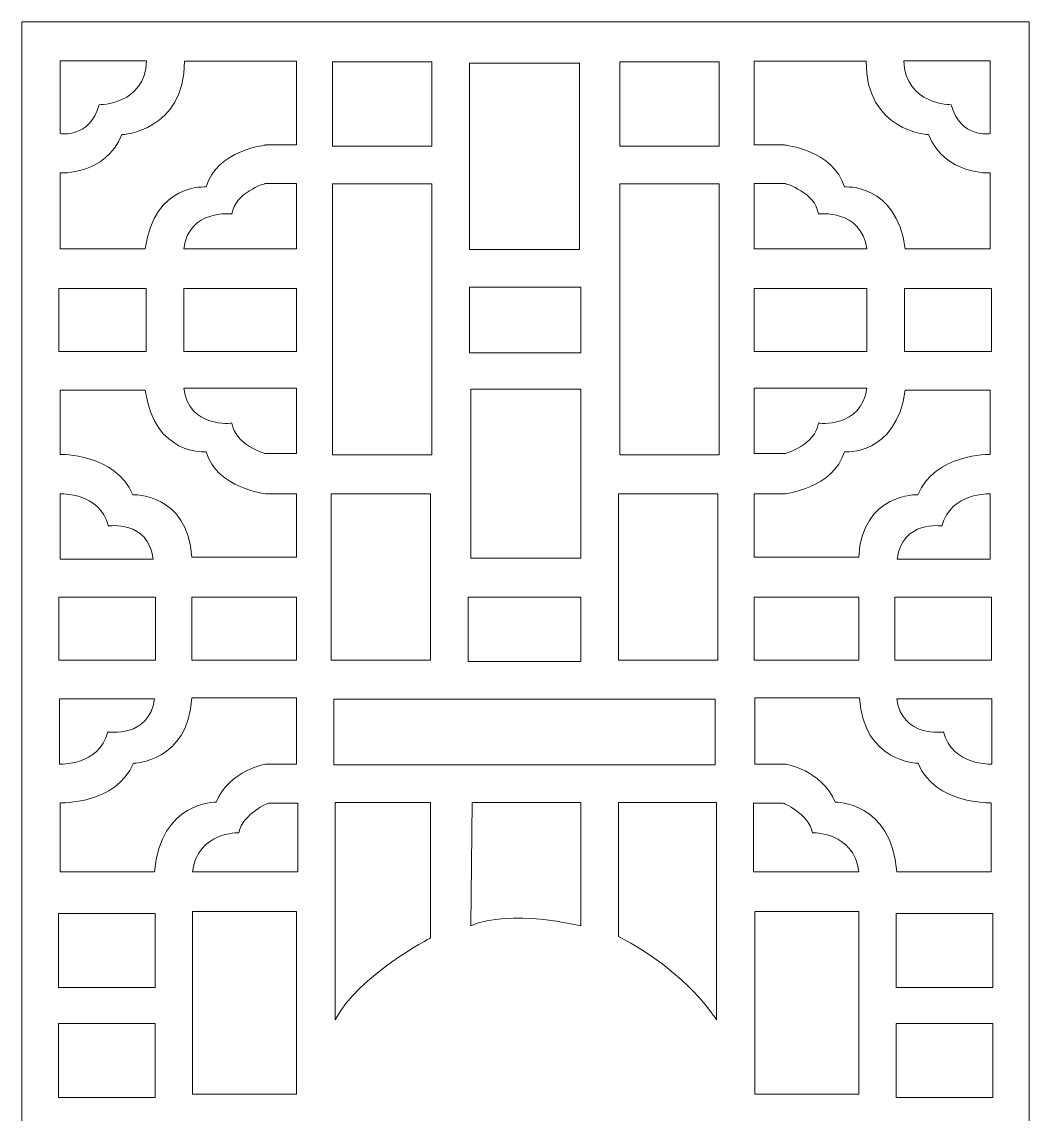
# Model space of a CAD drawing. Header units: centimetres. Extents: x -9.7 to 9.8, y -9.6 to 11.5.
# Drawn here: x 0.37 to 9.8, y 1.29 to 11.52 of the extents above; entities that cross this region are included whole.
import ezdxf

# ---------------------------------------------------------------- set-up
doc = ezdxf.new("R2010")
doc.units = ezdxf.units.CM
doc.header["$MEASUREMENT"] = 0
doc.layers.add('layer 1', color=7, linetype='Continuous')

msp = doc.modelspace()

# ---------------------------------------------------------------- linework, layer by layer
at = {"layer": 'layer 1', "color": 242, "lineweight": 9}
for points, knots in [([(0.36595, -9.60305), (0.36595, -9.60305), (0.36595, 11.51937), (0.36595, 11.51937), (0.36595, 11.51937), (0.36595, 11.51937), (9.7964, 11.51937), (9.7964, 11.51937), (9.7964, 11.51937), (9.7964, 11.51937), (9.7964, -9.60305), (9.7964, -9.60305), (9.7964, -9.60305), (9.7964, -9.60305), (0.36595, -9.60305), (0.36595, -9.60305)], [0, 0, 0, 0, 0.2, 0.2, 0.2, 0.2, 0.4, 0.4, 0.4, 0.4, 0.6, 0.6, 0.6, 0.6, 1, 1, 1, 1]), ([(1.5334, 11.15385), (1.5334, 11.15385), (0.7251, 11.15385), (0.7251, 11.15385), (0.7251, 11.15385), (0.7251, 11.15385), (0.7251, 10.4733), (0.7251, 10.4733), (0.7251, 10.4733), (0.7251, 10.4733), (1.0057, 10.42514), (1.08946, 10.74343), (1.08946, 10.74343), (1.08946, 10.74343), (1.52083, 10.74133), (1.5334, 11.15385)], [0, 0, 0, 0, 0.2, 0.2, 0.2, 0.2, 0.4, 0.4, 0.4, 0.4, 0.6, 0.6, 0.6, 0.6, 1, 1, 1, 1]), ([(1.88728, 11.14993), (1.88728, 11.14993), (2.93639, 11.14993), (2.93639, 11.14993), (2.93639, 11.14993), (2.93639, 11.14993), (2.93639, 10.36677), (2.93639, 10.36677), (2.93639, 10.36677), (2.93639, 10.36677), (2.65161, 10.36677), (2.65161, 10.36677), (2.65161, 10.36677), (2.65161, 10.36677), (2.19092, 10.31651), (2.09041, 9.97309), (2.09041, 9.97309), (2.09041, 9.97309), (1.60459, 10.01497), (1.52083, 9.39514), (1.52083, 9.39514), (1.52083, 9.39514), (0.7251, 9.39514), (0.7251, 9.39514), (0.7251, 9.39514), (0.7251, 9.39514), (0.7251, 10.10501), (0.7251, 10.10501), (0.7251, 10.10501), (0.7251, 10.10501), (1.14391, 10.07779), (1.30305, 10.4631), (1.30305, 10.4631), (1.30305, 10.4631), (1.89148, 10.49659), (1.88728, 11.14993)], [0, 0, 0, 0, 0.1, 0.1, 0.1, 0.1, 0.2, 0.2, 0.2, 0.2, 0.3, 0.3, 0.3, 0.3, 0.4, 0.4, 0.4, 0.4, 0.5, 0.5, 0.5, 0.5, 0.6, 0.6, 0.6, 0.6, 0.7, 0.7, 0.7, 0.7, 0.8, 0.8, 0.8, 0.8, 1, 1, 1, 1]), ([(8.26986, 11.14993), (8.26986, 11.14993), (7.22076, 11.14993), (7.22076, 11.14993), (7.22076, 11.14993), (7.22076, 11.14993), (7.22076, 10.36677), (7.22076, 10.36677), (7.22076, 10.36677), (7.22076, 10.36677), (7.50555, 10.36677), (7.50555, 10.36677), (7.50555, 10.36677), (7.50555, 10.36677), (7.96623, 10.31651), (8.06674, 9.97309), (8.06674, 9.97309), (8.06674, 9.97309), (8.55255, 10.01497), (8.63632, 9.39514), (8.63632, 9.39514), (8.63632, 9.39514), (9.43205, 9.39514), (9.43205, 9.39514), (9.43205, 9.39514), (9.43205, 9.39514), (9.43205, 10.10501), (9.43205, 10.10501), (9.43205, 10.10501), (9.43205, 10.10501), (9.01324, 10.07779), (8.8541, 10.4631), (8.8541, 10.4631), (8.8541, 10.4631), (8.26568, 10.49659), (8.26986, 11.14993)], [0, 0, 0, 0, 0.1, 0.1, 0.1, 0.1, 0.2, 0.2, 0.2, 0.2, 0.3, 0.3, 0.3, 0.3, 0.4, 0.4, 0.4, 0.4, 0.5, 0.5, 0.5, 0.5, 0.6, 0.6, 0.6, 0.6, 0.7, 0.7, 0.7, 0.7, 0.8, 0.8, 0.8, 0.8, 1, 1, 1, 1]), ([(8.62375, 11.15385), (8.62375, 11.15385), (9.43205, 11.15385), (9.43205, 11.15385), (9.43205, 11.15385), (9.43205, 11.15385), (9.43205, 10.4733), (9.43205, 10.4733), (9.43205, 10.4733), (9.43205, 10.4733), (9.15145, 10.42514), (9.06769, 10.74343), (9.06769, 10.74343), (9.06769, 10.74343), (8.63632, 10.74133), (8.62375, 11.15385)], [0, 0, 0, 0, 0.2, 0.2, 0.2, 0.2, 0.4, 0.4, 0.4, 0.4, 0.6, 0.6, 0.6, 0.6, 1, 1, 1, 1]), ([(3.27562, 10.3542), (3.27562, 10.3542), (3.27562, 11.14574), (3.27562, 11.14574), (3.27562, 11.14574), (3.27562, 11.14574), (4.20537, 11.14574), (4.20537, 11.14574), (4.20537, 11.14574), (4.20537, 11.14574), (4.20537, 10.3542), (4.20537, 10.3542), (4.20537, 10.3542), (4.20537, 10.3542), (3.27562, 10.3542), (3.27562, 10.3542)], [0, 0, 0, 0, 0.2, 0.2, 0.2, 0.2, 0.4, 0.4, 0.4, 0.4, 0.6, 0.6, 0.6, 0.6, 1, 1, 1, 1]), ([(4.55717, 9.38676), (4.55717, 9.38676), (4.55717, 11.13318), (4.55717, 11.13318), (4.55717, 11.13318), (4.55717, 11.13318), (5.58742, 11.13318), (5.58742, 11.13318), (5.58742, 11.13318), (5.58742, 11.13318), (5.58742, 9.38676), (5.58742, 9.38676), (5.58742, 9.38676), (5.58742, 9.38676), (4.55717, 9.38676), (4.55717, 9.38676)], [0, 0, 0, 0, 0.2, 0.2, 0.2, 0.2, 0.4, 0.4, 0.4, 0.4, 0.6, 0.6, 0.6, 0.6, 1, 1, 1, 1]), ([(5.96434, 10.3542), (5.96434, 10.3542), (5.96434, 11.14574), (5.96434, 11.14574), (5.96434, 11.14574), (5.96434, 11.14574), (6.89409, 11.14574), (6.89409, 11.14574), (6.89409, 11.14574), (6.89409, 11.14574), (6.89409, 10.3542), (6.89409, 10.3542), (6.89409, 10.3542), (6.89409, 10.3542), (5.96434, 10.3542), (5.96434, 10.3542)], [0, 0, 0, 0, 0.2, 0.2, 0.2, 0.2, 0.4, 0.4, 0.4, 0.4, 0.6, 0.6, 0.6, 0.6, 1, 1, 1, 1]), ([(2.93639, 10.00476), (2.93639, 10.00476), (2.64323, 10.00476), (2.64323, 10.00476), (2.64323, 10.00476), (2.64323, 10.00476), (2.35844, 9.921), (2.33331, 9.71998), (2.33331, 9.71998), (2.33331, 9.71998), (1.93126, 9.77023), (1.881, 9.3933), (1.881, 9.3933), (1.881, 9.3933), (2.93639, 9.3933), (2.93639, 9.3933), (2.93639, 9.3933), (2.93639, 9.3933), (2.93639, 10.00476), (2.93639, 10.00476)], [0, 0, 0, 0, 0.16666667, 0.16666667, 0.16666667, 0.16666667, 0.33333333, 0.33333333, 0.33333333, 0.33333333, 0.5, 0.5, 0.5, 0.5, 0.66666667, 0.66666667, 0.66666667, 0.66666667, 1, 1, 1, 1]), ([(3.27562, 7.46445), (3.27562, 7.46445), (3.27562, 10.0024), (3.27562, 10.0024), (3.27562, 10.0024), (3.27562, 10.0024), (4.20537, 10.0024), (4.20537, 10.0024), (4.20537, 10.0024), (4.20537, 10.0024), (4.20537, 7.46445), (4.20537, 7.46445), (4.20537, 7.46445), (4.20537, 7.46445), (3.27562, 7.46445), (3.27562, 7.46445)], [0, 0, 0, 0, 0.2, 0.2, 0.2, 0.2, 0.4, 0.4, 0.4, 0.4, 0.6, 0.6, 0.6, 0.6, 1, 1, 1, 1]), ([(5.96434, 7.46445), (5.96434, 7.46445), (5.96434, 10.0024), (5.96434, 10.0024), (5.96434, 10.0024), (5.96434, 10.0024), (6.89409, 10.0024), (6.89409, 10.0024), (6.89409, 10.0024), (6.89409, 10.0024), (6.89409, 7.46445), (6.89409, 7.46445), (6.89409, 7.46445), (6.89409, 7.46445), (5.96434, 7.46445), (5.96434, 7.46445)], [0, 0, 0, 0, 0.2, 0.2, 0.2, 0.2, 0.4, 0.4, 0.4, 0.4, 0.6, 0.6, 0.6, 0.6, 1, 1, 1, 1]), ([(7.22076, 10.00476), (7.22076, 10.00476), (7.51392, 10.00476), (7.51392, 10.00476), (7.51392, 10.00476), (7.51392, 10.00476), (7.79871, 9.921), (7.82384, 9.71998), (7.82384, 9.71998), (7.82384, 9.71998), (8.22588, 9.77023), (8.27615, 9.3933), (8.27615, 9.3933), (8.27615, 9.3933), (7.22076, 9.3933), (7.22076, 9.3933), (7.22076, 9.3933), (7.22076, 9.3933), (7.22076, 10.00476), (7.22076, 10.00476)], [0, 0, 0, 0, 0.16666667, 0.16666667, 0.16666667, 0.16666667, 0.33333333, 0.33333333, 0.33333333, 0.33333333, 0.5, 0.5, 0.5, 0.5, 0.66666667, 0.66666667, 0.66666667, 0.66666667, 1, 1, 1, 1]), ([(0.71254, 8.43188), (0.71254, 8.43188), (0.71254, 9.0224), (0.71254, 9.0224), (0.71254, 9.0224), (0.71254, 9.0224), (1.52921, 9.0224), (1.52921, 9.0224), (1.52921, 9.0224), (1.52921, 9.0224), (1.52921, 8.43188), (1.52921, 8.43188), (1.52921, 8.43188), (1.52921, 8.43188), (0.71254, 8.43188), (0.71254, 8.43188)], [0, 0, 0, 0, 0.2, 0.2, 0.2, 0.2, 0.4, 0.4, 0.4, 0.4, 0.6, 0.6, 0.6, 0.6, 1, 1, 1, 1]), ([(1.881, 8.43188), (1.881, 8.43188), (1.881, 9.0224), (1.881, 9.0224), (1.881, 9.0224), (1.881, 9.0224), (2.93639, 9.0224), (2.93639, 9.0224), (2.93639, 9.0224), (2.93639, 9.0224), (2.93639, 8.43188), (2.93639, 8.43188), (2.93639, 8.43188), (2.93639, 8.43188), (1.881, 8.43188), (1.881, 8.43188)], [0, 0, 0, 0, 0.2, 0.2, 0.2, 0.2, 0.4, 0.4, 0.4, 0.4, 0.6, 0.6, 0.6, 0.6, 1, 1, 1, 1]), ([(4.55717, 8.41932), (4.55717, 8.41932), (4.55717, 9.03497), (4.55717, 9.03497), (4.55717, 9.03497), (4.55717, 9.03497), (5.59999, 9.03497), (5.59999, 9.03497), (5.59999, 9.03497), (5.59999, 9.03497), (5.59999, 8.41932), (5.59999, 8.41932), (5.59999, 8.41932), (5.59999, 8.41932), (4.55717, 8.41932), (4.55717, 8.41932)], [0, 0, 0, 0, 0.2, 0.2, 0.2, 0.2, 0.4, 0.4, 0.4, 0.4, 0.6, 0.6, 0.6, 0.6, 1, 1, 1, 1]), ([(8.27615, 8.43188), (8.27615, 8.43188), (8.27615, 9.0224), (8.27615, 9.0224), (8.27615, 9.0224), (8.27615, 9.0224), (7.22076, 9.0224), (7.22076, 9.0224), (7.22076, 9.0224), (7.22076, 9.0224), (7.22076, 8.43188), (7.22076, 8.43188), (7.22076, 8.43188), (7.22076, 8.43188), (8.27615, 8.43188), (8.27615, 8.43188)], [0, 0, 0, 0, 0.2, 0.2, 0.2, 0.2, 0.4, 0.4, 0.4, 0.4, 0.6, 0.6, 0.6, 0.6, 1, 1, 1, 1]), ([(9.44461, 8.43188), (9.44461, 8.43188), (9.44461, 9.0224), (9.44461, 9.0224), (9.44461, 9.0224), (9.44461, 9.0224), (8.62794, 9.0224), (8.62794, 9.0224), (8.62794, 9.0224), (8.62794, 9.0224), (8.62794, 8.43188), (8.62794, 8.43188), (8.62794, 8.43188), (8.62794, 8.43188), (9.44461, 8.43188), (9.44461, 8.43188)], [0, 0, 0, 0, 0.2, 0.2, 0.2, 0.2, 0.4, 0.4, 0.4, 0.4, 0.6, 0.6, 0.6, 0.6, 1, 1, 1, 1]), ([(2.93639, 7.47701), (2.93639, 7.47701), (2.64323, 7.47701), (2.64323, 7.47701), (2.64323, 7.47701), (2.64323, 7.47701), (2.35844, 7.56077), (2.33331, 7.7618), (2.33331, 7.7618), (2.33331, 7.7618), (1.93126, 7.71154), (1.881, 8.08847), (1.881, 8.08847), (1.881, 8.08847), (2.93639, 8.08847), (2.93639, 8.08847), (2.93639, 8.08847), (2.93639, 8.08847), (2.93639, 7.47701), (2.93639, 7.47701)], [0, 0, 0, 0, 0.16666667, 0.16666667, 0.16666667, 0.16666667, 0.33333333, 0.33333333, 0.33333333, 0.33333333, 0.5, 0.5, 0.5, 0.5, 0.66666667, 0.66666667, 0.66666667, 0.66666667, 1, 1, 1, 1]), ([(7.22076, 7.47701), (7.22076, 7.47701), (7.51392, 7.47701), (7.51392, 7.47701), (7.51392, 7.47701), (7.51392, 7.47701), (7.79871, 7.56077), (7.82384, 7.7618), (7.82384, 7.7618), (7.82384, 7.7618), (8.22588, 7.71154), (8.27615, 8.08847), (8.27615, 8.08847), (8.27615, 8.08847), (7.22076, 8.08847), (7.22076, 8.08847), (7.22076, 8.08847), (7.22076, 8.08847), (7.22076, 7.47701), (7.22076, 7.47701)], [0, 0, 0, 0, 0.16666667, 0.16666667, 0.16666667, 0.16666667, 0.33333333, 0.33333333, 0.33333333, 0.33333333, 0.5, 0.5, 0.5, 0.5, 0.66666667, 0.66666667, 0.66666667, 0.66666667, 1, 1, 1, 1]), ([(1.95639, 6.50539), (1.95639, 6.50539), (2.93639, 6.50539), (2.93639, 6.50539), (2.93639, 6.50539), (2.93639, 6.50539), (2.93639, 7.10009), (2.93639, 7.10009), (2.93639, 7.10009), (2.93639, 7.10009), (2.65161, 7.10009), (2.65161, 7.10009), (2.65161, 7.10009), (2.65161, 7.10009), (2.19092, 7.15034), (2.09041, 7.49377), (2.09041, 7.49377), (2.09041, 7.49377), (1.60459, 7.45188), (1.52083, 8.07172), (1.52083, 8.07172), (1.52083, 8.07172), (0.7251, 8.07172), (0.7251, 8.07172), (0.7251, 8.07172), (0.7251, 8.07172), (0.7251, 7.46864), (0.7251, 7.46864), (0.7251, 7.46864), (0.7251, 7.46864), (1.24442, 7.47701), (1.40357, 7.09171), (1.40357, 7.09171), (1.40357, 7.09171), (1.92288, 7.10846), (1.95639, 6.50539)], [0, 0, 0, 0, 0.1, 0.1, 0.1, 0.1, 0.2, 0.2, 0.2, 0.2, 0.3, 0.3, 0.3, 0.3, 0.4, 0.4, 0.4, 0.4, 0.5, 0.5, 0.5, 0.5, 0.6, 0.6, 0.6, 0.6, 0.7, 0.7, 0.7, 0.7, 0.8, 0.8, 0.8, 0.8, 1, 1, 1, 1]), ([(4.56973, 6.497), (4.56973, 6.497), (4.56973, 8.08009), (4.56973, 8.08009), (4.56973, 8.08009), (4.56973, 8.08009), (5.59999, 8.08009), (5.59999, 8.08009), (5.59999, 8.08009), (5.59999, 8.08009), (5.59999, 6.497), (5.59999, 6.497), (5.59999, 6.497), (5.59999, 6.497), (4.56973, 6.497), (4.56973, 6.497)], [0, 0, 0, 0, 0.2, 0.2, 0.2, 0.2, 0.4, 0.4, 0.4, 0.4, 0.6, 0.6, 0.6, 0.6, 1, 1, 1, 1]), ([(8.20076, 6.50539), (8.20076, 6.50539), (7.22076, 6.50539), (7.22076, 6.50539), (7.22076, 6.50539), (7.22076, 6.50539), (7.22076, 7.10009), (7.22076, 7.10009), (7.22076, 7.10009), (7.22076, 7.10009), (7.50555, 7.10009), (7.50555, 7.10009), (7.50555, 7.10009), (7.50555, 7.10009), (7.96623, 7.15034), (8.06674, 7.49377), (8.06674, 7.49377), (8.06674, 7.49377), (8.55255, 7.45188), (8.63632, 8.07172), (8.63632, 8.07172), (8.63632, 8.07172), (9.43205, 8.07172), (9.43205, 8.07172), (9.43205, 8.07172), (9.43205, 8.07172), (9.43205, 7.46864), (9.43205, 7.46864), (9.43205, 7.46864), (9.43205, 7.46864), (8.91273, 7.47701), (8.75359, 7.09171), (8.75359, 7.09171), (8.75359, 7.09171), (8.23427, 7.10846), (8.20076, 6.50539)], [0, 0, 0, 0, 0.1, 0.1, 0.1, 0.1, 0.2, 0.2, 0.2, 0.2, 0.3, 0.3, 0.3, 0.3, 0.4, 0.4, 0.4, 0.4, 0.5, 0.5, 0.5, 0.5, 0.6, 0.6, 0.6, 0.6, 0.7, 0.7, 0.7, 0.7, 0.8, 0.8, 0.8, 0.8, 1, 1, 1, 1]), ([(1.59622, 6.48863), (1.59622, 6.48863), (0.7251, 6.48863), (0.7251, 6.48863), (0.7251, 6.48863), (0.7251, 6.48863), (0.7251, 7.10009), (0.7251, 7.10009), (0.7251, 7.10009), (0.7251, 7.10009), (1.09365, 7.11684), (1.17741, 6.79855), (1.17741, 6.79855), (1.17741, 6.79855), (1.54596, 6.85718), (1.59622, 6.48863)], [0, 0, 0, 0, 0.2, 0.2, 0.2, 0.2, 0.4, 0.4, 0.4, 0.4, 0.6, 0.6, 0.6, 0.6, 1, 1, 1, 1]), ([(3.26306, 5.54213), (3.26306, 5.54213), (3.26306, 7.10009), (3.26306, 7.10009), (3.26306, 7.10009), (3.26306, 7.10009), (4.19281, 7.10009), (4.19281, 7.10009), (4.19281, 7.10009), (4.19281, 7.10009), (4.19281, 5.54213), (4.19281, 5.54213), (4.19281, 5.54213), (4.19281, 5.54213), (3.26306, 5.54213), (3.26306, 5.54213)], [0, 0, 0, 0, 0.2, 0.2, 0.2, 0.2, 0.4, 0.4, 0.4, 0.4, 0.6, 0.6, 0.6, 0.6, 1, 1, 1, 1]), ([(5.95178, 5.54213), (5.95178, 5.54213), (5.95178, 7.10009), (5.95178, 7.10009), (5.95178, 7.10009), (5.95178, 7.10009), (6.88152, 7.10009), (6.88152, 7.10009), (6.88152, 7.10009), (6.88152, 7.10009), (6.88152, 5.54213), (6.88152, 5.54213), (6.88152, 5.54213), (6.88152, 5.54213), (5.95178, 5.54213), (5.95178, 5.54213)], [0, 0, 0, 0, 0.2, 0.2, 0.2, 0.2, 0.4, 0.4, 0.4, 0.4, 0.6, 0.6, 0.6, 0.6, 1, 1, 1, 1]), ([(8.56094, 6.48863), (8.56094, 6.48863), (9.43205, 6.48863), (9.43205, 6.48863), (9.43205, 6.48863), (9.43205, 6.48863), (9.43205, 7.10009), (9.43205, 7.10009), (9.43205, 7.10009), (9.43205, 7.10009), (9.0635, 7.11684), (8.97974, 6.79855), (8.97974, 6.79855), (8.97974, 6.79855), (8.61119, 6.85718), (8.56094, 6.48863)], [0, 0, 0, 0, 0.2, 0.2, 0.2, 0.2, 0.4, 0.4, 0.4, 0.4, 0.6, 0.6, 0.6, 0.6, 1, 1, 1, 1]), ([(0.71254, 5.54213), (0.71254, 5.54213), (0.71254, 6.13265), (0.71254, 6.13265), (0.71254, 6.13265), (0.71254, 6.13265), (1.61716, 6.13265), (1.61716, 6.13265), (1.61716, 6.13265), (1.61716, 6.13265), (1.61716, 5.54213), (1.61716, 5.54213), (1.61716, 5.54213), (1.61716, 5.54213), (0.71254, 5.54213), (0.71254, 5.54213)], [0, 0, 0, 0, 0.2, 0.2, 0.2, 0.2, 0.4, 0.4, 0.4, 0.4, 0.6, 0.6, 0.6, 0.6, 1, 1, 1, 1]), ([(1.95639, 5.54213), (1.95639, 5.54213), (1.95639, 6.13265), (1.95639, 6.13265), (1.95639, 6.13265), (1.95639, 6.13265), (2.93639, 6.13265), (2.93639, 6.13265), (2.93639, 6.13265), (2.93639, 6.13265), (2.93639, 5.54213), (2.93639, 5.54213), (2.93639, 5.54213), (2.93639, 5.54213), (1.95639, 5.54213), (1.95639, 5.54213)], [0, 0, 0, 0, 0.2, 0.2, 0.2, 0.2, 0.4, 0.4, 0.4, 0.4, 0.6, 0.6, 0.6, 0.6, 1, 1, 1, 1]), ([(4.5446, 5.52957), (4.5446, 5.52957), (4.5446, 6.13265), (4.5446, 6.13265), (4.5446, 6.13265), (4.5446, 6.13265), (5.59999, 6.13265), (5.59999, 6.13265), (5.59999, 6.13265), (5.59999, 6.13265), (5.59999, 5.52957), (5.59999, 5.52957), (5.59999, 5.52957), (5.59999, 5.52957), (4.5446, 5.52957), (4.5446, 5.52957)], [0, 0, 0, 0, 0.2, 0.2, 0.2, 0.2, 0.4, 0.4, 0.4, 0.4, 0.6, 0.6, 0.6, 0.6, 1, 1, 1, 1]), ([(8.20076, 5.54213), (8.20076, 5.54213), (8.20076, 6.13265), (8.20076, 6.13265), (8.20076, 6.13265), (8.20076, 6.13265), (7.22076, 6.13265), (7.22076, 6.13265), (7.22076, 6.13265), (7.22076, 6.13265), (7.22076, 5.54213), (7.22076, 5.54213), (7.22076, 5.54213), (7.22076, 5.54213), (8.20076, 5.54213), (8.20076, 5.54213)], [0, 0, 0, 0, 0.2, 0.2, 0.2, 0.2, 0.4, 0.4, 0.4, 0.4, 0.6, 0.6, 0.6, 0.6, 1, 1, 1, 1]), ([(9.44461, 5.54213), (9.44461, 5.54213), (9.44461, 6.13265), (9.44461, 6.13265), (9.44461, 6.13265), (9.44461, 6.13265), (8.53999, 6.13265), (8.53999, 6.13265), (8.53999, 6.13265), (8.53999, 6.13265), (8.53999, 5.54213), (8.53999, 5.54213), (8.53999, 5.54213), (8.53999, 5.54213), (9.44461, 5.54213), (9.44461, 5.54213)], [0, 0, 0, 0, 0.2, 0.2, 0.2, 0.2, 0.4, 0.4, 0.4, 0.4, 0.6, 0.6, 0.6, 0.6, 1, 1, 1, 1]), ([(1.60878, 5.17986), (1.60878, 5.17986), (0.71882, 5.17986), (0.71882, 5.17986), (0.71882, 5.17986), (0.71882, 5.17986), (0.71882, 4.56841), (0.71882, 4.56841), (0.71882, 4.56841), (0.71882, 4.56841), (1.08737, 4.55165), (1.17113, 4.86995), (1.17113, 4.86995), (1.17113, 4.86995), (1.55852, 4.81131), (1.60878, 5.17986)], [0, 0, 0, 0, 0.2, 0.2, 0.2, 0.2, 0.4, 0.4, 0.4, 0.4, 0.6, 0.6, 0.6, 0.6, 1, 1, 1, 1]), ([(1.95639, 5.18824), (1.95639, 5.18824), (2.93639, 5.18824), (2.93639, 5.18824), (2.93639, 5.18824), (2.93639, 5.18824), (2.93639, 4.56841), (2.93639, 4.56841), (2.93639, 4.56841), (2.93639, 4.56841), (2.65161, 4.56841), (2.65161, 4.56841), (2.65161, 4.56841), (2.65161, 4.56841), (2.31656, 4.51815), (2.18464, 4.21242), (2.18464, 4.21242), (2.18464, 4.21242), (1.66113, 4.22289), (1.60878, 3.55909), (1.60878, 3.55909), (1.60878, 3.55909), (0.7251, 3.55909), (0.7251, 3.55909), (0.7251, 3.55909), (0.7251, 3.55909), (0.7251, 4.20615), (0.7251, 4.20615), (0.7251, 4.20615), (0.7251, 4.20615), (1.2507, 4.19149), (1.40985, 4.57678), (1.40985, 4.57678), (1.40985, 4.57678), (1.92288, 4.58516), (1.95639, 5.18824)], [0, 0, 0, 0, 0.1, 0.1, 0.1, 0.1, 0.2, 0.2, 0.2, 0.2, 0.3, 0.3, 0.3, 0.3, 0.4, 0.4, 0.4, 0.4, 0.5, 0.5, 0.5, 0.5, 0.6, 0.6, 0.6, 0.6, 0.7, 0.7, 0.7, 0.7, 0.8, 0.8, 0.8, 0.8, 1, 1, 1, 1]), ([(3.28819, 5.17777), (3.28819, 5.17777), (3.28819, 4.56212), (3.28819, 4.56212), (3.28819, 4.56212), (3.28819, 4.56212), (6.8564, 4.56212), (6.8564, 4.56212), (6.8564, 4.56212), (6.8564, 4.56212), (6.8564, 5.17777), (6.8564, 5.17777), (6.8564, 5.17777), (6.8564, 5.17777), (3.28819, 5.17777), (3.28819, 5.17777)], [0, 0, 0, 0, 0.2, 0.2, 0.2, 0.2, 0.4, 0.4, 0.4, 0.4, 0.6, 0.6, 0.6, 0.6, 1, 1, 1, 1]), ([(8.2094, 5.18824), (8.2094, 5.18824), (7.2294, 5.18824), (7.2294, 5.18824), (7.2294, 5.18824), (7.2294, 5.18824), (7.2294, 4.56841), (7.2294, 4.56841), (7.2294, 4.56841), (7.2294, 4.56841), (7.51418, 4.56841), (7.51418, 4.56841), (7.51418, 4.56841), (7.51418, 4.56841), (7.84923, 4.51815), (7.98115, 4.21242), (7.98115, 4.21242), (7.98115, 4.21242), (8.50466, 4.22289), (8.55701, 3.55909), (8.55701, 3.55909), (8.55701, 3.55909), (9.44069, 3.55909), (9.44069, 3.55909), (9.44069, 3.55909), (9.44069, 3.55909), (9.44069, 4.20615), (9.44069, 4.20615), (9.44069, 4.20615), (9.44069, 4.20615), (8.91508, 4.19149), (8.75594, 4.57678), (8.75594, 4.57678), (8.75594, 4.57678), (8.2429, 4.58516), (8.2094, 5.18824)], [0, 0, 0, 0, 0.1, 0.1, 0.1, 0.1, 0.2, 0.2, 0.2, 0.2, 0.3, 0.3, 0.3, 0.3, 0.4, 0.4, 0.4, 0.4, 0.5, 0.5, 0.5, 0.5, 0.6, 0.6, 0.6, 0.6, 0.7, 0.7, 0.7, 0.7, 0.8, 0.8, 0.8, 0.8, 1, 1, 1, 1]), ([(8.55701, 5.17986), (8.55701, 5.17986), (9.44697, 5.17986), (9.44697, 5.17986), (9.44697, 5.17986), (9.44697, 5.17986), (9.44697, 4.56841), (9.44697, 4.56841), (9.44697, 4.56841), (9.44697, 4.56841), (9.07842, 4.55165), (8.99466, 4.86995), (8.99466, 4.86995), (8.99466, 4.86995), (8.60726, 4.81131), (8.55701, 5.17986)], [0, 0, 0, 0, 0.2, 0.2, 0.2, 0.2, 0.4, 0.4, 0.4, 0.4, 0.6, 0.6, 0.6, 0.6, 1, 1, 1, 1]), ([(2.94895, 4.20405), (2.94895, 4.20405), (2.67464, 4.20405), (2.67464, 4.20405), (2.67464, 4.20405), (2.67464, 4.20405), (2.44011, 4.11401), (2.39613, 3.92554), (2.39613, 3.92554), (2.39613, 3.92554), (2.01292, 3.93811), (1.96267, 3.56118), (1.96267, 3.56118), (1.96267, 3.56118), (2.94895, 3.56118), (2.94895, 3.56118), (2.94895, 3.56118), (2.94895, 3.56118), (2.94895, 4.20405), (2.94895, 4.20405)], [0, 0, 0, 0, 0.16666667, 0.16666667, 0.16666667, 0.16666667, 0.33333333, 0.33333333, 0.33333333, 0.33333333, 0.5, 0.5, 0.5, 0.5, 0.66666667, 0.66666667, 0.66666667, 0.66666667, 1, 1, 1, 1]), ([(3.30075, 4.21033), (3.30075, 4.21033), (4.19281, 4.21033), (4.19281, 4.21033), (4.19281, 4.21033), (4.19281, 4.21033), (4.19281, 2.94135), (4.19281, 2.94135), (4.19281, 2.94135), (4.19281, 2.94135), (3.51434, 2.58956), (3.30075, 2.17494), (3.30075, 2.17494), (3.30075, 2.17494), (3.30075, 4.21033), (3.30075, 4.21033)], [0, 0, 0, 0, 0.2, 0.2, 0.2, 0.2, 0.4, 0.4, 0.4, 0.4, 0.6, 0.6, 0.6, 0.6, 1, 1, 1, 1]), ([(4.5823, 4.21033), (4.5823, 4.21033), (5.59999, 4.21033), (5.59999, 4.21033), (5.59999, 4.21033), (5.59999, 4.21033), (5.59999, 3.05443), (5.59999, 3.05443), (5.59999, 3.05443), (5.59999, 3.05443), (4.93409, 3.21776), (4.56973, 3.05443), (4.56973, 3.05443), (4.56973, 3.05443), (4.5823, 4.21033), (4.5823, 4.21033)], [0, 0, 0, 0, 0.2, 0.2, 0.2, 0.2, 0.4, 0.4, 0.4, 0.4, 0.6, 0.6, 0.6, 0.6, 1, 1, 1, 1]), ([(5.95178, 4.21033), (5.95178, 4.21033), (6.86896, 4.21033), (6.86896, 4.21033), (6.86896, 4.21033), (6.86896, 4.21033), (6.86896, 2.17494), (6.86896, 2.17494), (6.86896, 2.17494), (6.86896, 2.17494), (6.59255, 2.62725), (5.95178, 2.95392), (5.95178, 2.95392), (5.95178, 2.95392), (5.95178, 4.21033), (5.95178, 4.21033)], [0, 0, 0, 0, 0.2, 0.2, 0.2, 0.2, 0.4, 0.4, 0.4, 0.4, 0.6, 0.6, 0.6, 0.6, 1, 1, 1, 1]), ([(7.21683, 4.20405), (7.21683, 4.20405), (7.49115, 4.20405), (7.49115, 4.20405), (7.49115, 4.20405), (7.49115, 4.20405), (7.72568, 4.11401), (7.76965, 3.92554), (7.76965, 3.92554), (7.76965, 3.92554), (8.15286, 3.93811), (8.20312, 3.56118), (8.20312, 3.56118), (8.20312, 3.56118), (7.21683, 3.56118), (7.21683, 3.56118), (7.21683, 3.56118), (7.21683, 3.56118), (7.21683, 4.20405), (7.21683, 4.20405)], [0, 0, 0, 0, 0.16666667, 0.16666667, 0.16666667, 0.16666667, 0.33333333, 0.33333333, 0.33333333, 0.33333333, 0.5, 0.5, 0.5, 0.5, 0.66666667, 0.66666667, 0.66666667, 0.66666667, 1, 1, 1, 1]), ([(0.70835, 2.47648), (0.70835, 2.47648), (0.70835, 3.17169), (0.70835, 3.17169), (0.70835, 3.17169), (0.70835, 3.17169), (1.61297, 3.17169), (1.61297, 3.17169), (1.61297, 3.17169), (1.61297, 3.17169), (1.61297, 2.47648), (1.61297, 2.47648), (1.61297, 2.47648), (1.61297, 2.47648), (0.70835, 2.47648), (0.70835, 2.47648)], [0, 0, 0, 0, 0.2, 0.2, 0.2, 0.2, 0.4, 0.4, 0.4, 0.4, 0.6, 0.6, 0.6, 0.6, 1, 1, 1, 1]), ([(1.96476, 1.47972), (1.96476, 1.47972), (1.96476, 3.18845), (1.96476, 3.18845), (1.96476, 3.18845), (1.96476, 3.18845), (2.93639, 3.18845), (2.93639, 3.18845), (2.93639, 3.18845), (2.93639, 3.18845), (2.93639, 1.47972), (2.93639, 1.47972), (2.93639, 1.47972), (2.93639, 1.47972), (1.96476, 1.47972), (1.96476, 1.47972)], [0, 0, 0, 0, 0.2, 0.2, 0.2, 0.2, 0.4, 0.4, 0.4, 0.4, 0.6, 0.6, 0.6, 0.6, 1, 1, 1, 1]), ([(8.20103, 1.47972), (8.20103, 1.47972), (8.20103, 3.18845), (8.20103, 3.18845), (8.20103, 3.18845), (8.20103, 3.18845), (7.2294, 3.18845), (7.2294, 3.18845), (7.2294, 3.18845), (7.2294, 3.18845), (7.2294, 1.47972), (7.2294, 1.47972), (7.2294, 1.47972), (7.2294, 1.47972), (8.20103, 1.47972), (8.20103, 1.47972)], [0, 0, 0, 0, 0.2, 0.2, 0.2, 0.2, 0.4, 0.4, 0.4, 0.4, 0.6, 0.6, 0.6, 0.6, 1, 1, 1, 1]), ([(9.45744, 2.47648), (9.45744, 2.47648), (9.45744, 3.17169), (9.45744, 3.17169), (9.45744, 3.17169), (9.45744, 3.17169), (8.55282, 3.17169), (8.55282, 3.17169), (8.55282, 3.17169), (8.55282, 3.17169), (8.55282, 2.47648), (8.55282, 2.47648), (8.55282, 2.47648), (8.55282, 2.47648), (9.45744, 2.47648), (9.45744, 2.47648)], [0, 0, 0, 0, 0.2, 0.2, 0.2, 0.2, 0.4, 0.4, 0.4, 0.4, 0.6, 0.6, 0.6, 0.6, 1, 1, 1, 1]), ([(0.70835, 1.44622), (0.70835, 1.44622), (0.70835, 2.14143), (0.70835, 2.14143), (0.70835, 2.14143), (0.70835, 2.14143), (1.61297, 2.14143), (1.61297, 2.14143), (1.61297, 2.14143), (1.61297, 2.14143), (1.61297, 1.44622), (1.61297, 1.44622), (1.61297, 1.44622), (1.61297, 1.44622), (0.70835, 1.44622), (0.70835, 1.44622)], [0, 0, 0, 0, 0.2, 0.2, 0.2, 0.2, 0.4, 0.4, 0.4, 0.4, 0.6, 0.6, 0.6, 0.6, 1, 1, 1, 1]), ([(9.45744, 1.44622), (9.45744, 1.44622), (9.45744, 2.14143), (9.45744, 2.14143), (9.45744, 2.14143), (9.45744, 2.14143), (8.55282, 2.14143), (8.55282, 2.14143), (8.55282, 2.14143), (8.55282, 2.14143), (8.55282, 1.44622), (8.55282, 1.44622), (8.55282, 1.44622), (8.55282, 1.44622), (9.45744, 1.44622), (9.45744, 1.44622)], [0, 0, 0, 0, 0.2, 0.2, 0.2, 0.2, 0.4, 0.4, 0.4, 0.4, 0.6, 0.6, 0.6, 0.6, 1, 1, 1, 1])]:
    msp.add_open_spline(points, degree=3, knots=knots, dxfattribs=at)

doc.saveas('drawing.dxf')
